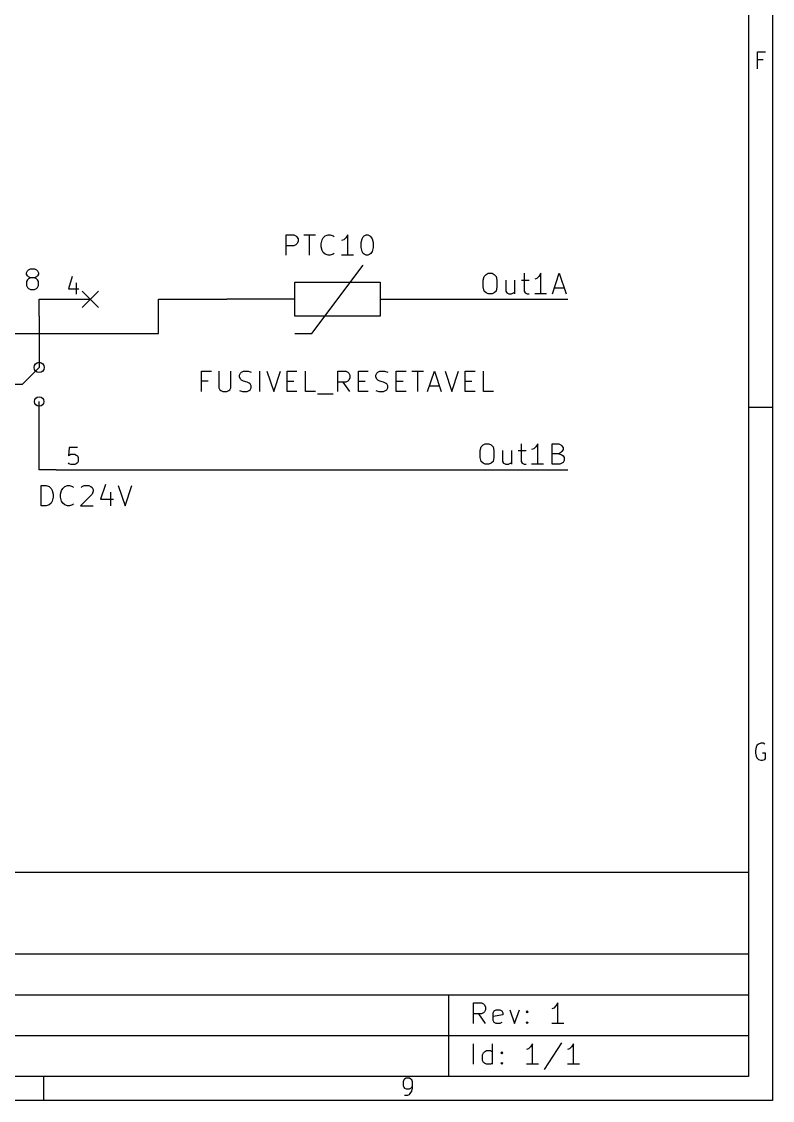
# Model space of a CAD drawing. Extents: x 4000 to 196000, y 4000 to 146000.
# Drawn here: x 173985 to 196000, y 4000 to 35644 of the extents above; entities that cross this region are included whole.
import ezdxf

# ---------------------------------------------------------------- set-up
doc = ezdxf.new("R2010")
doc.units = 0
doc.layers.add('BLACK', color=1, linetype='CONTINUOUS')

msp = doc.modelspace()

# ---------------------------------------------------------------- linework, layer by layer
at = {"layer": 'BLACK'}
for p, q in [((196000, 146000), (196000, 4000)), ((195300, 145300), (195300, 4700)), ((195560, 34260), (195560, 34760)), ((195560, 34760), (195800, 34760)), ((195730, 34520), (195560, 34520)), ((181740, 28790), (181740, 29390)), ((181740, 29390), (181970, 29390)), ((181970, 29390), (182030, 29360)), ((182030, 29360), (182060, 29330)), ((182060, 29130), (182030, 29100)), ((182060, 29330), (182090, 29270)), ((182090, 29190), (182060, 29130)), ((182090, 29270), (182090, 29190)), ((182260, 29390), (182600, 29390)), ((182430, 28790), (182430, 29390)), ((182770, 29130), (182800, 29240)), ((182770, 29040), (182770, 29130)), ((182800, 29240), (182830, 29300)), ((182830, 29300), (182890, 29360)), ((182890, 29360), (182970, 29390)), ((182970, 29390), (183030, 29390)), ((183030, 29390), (183120, 29360)), ((183120, 29360), (183150, 29330)), ((183430, 29240), (183370, 29220)), ((183490, 29300), (183430, 29240)), ((183550, 29390), (183490, 29300)), ((183550, 28790), (183550, 29390)), ((183940, 29160), (183970, 29270)), ((183940, 29020), (183940, 29160)), ((183970, 29270), (184000, 29330)), ((184000, 29330), (184030, 29360)), ((184030, 29360), (184090, 29390)), ((184090, 29390), (184140, 29390)), ((184140, 29390), (184200, 29360)), ((184200, 29360), (184230, 29330)), ((184230, 29330), (184260, 29270)), ((184260, 29270), (184290, 29160)), ((184290, 29160), (184290, 29020)), ((181970, 29070), (181740, 29070)), ((182030, 29100), (181970, 29070)), ((182800, 28930), (182770, 29040)), ((182830, 28870), (182800, 28930)), ((182890, 28820), (182830, 28870)), ((182970, 28790), (182890, 28820)), ((183120, 28820), (183030, 28790)), ((183150, 28840), (183120, 28820)), ((183970, 28900), (183940, 29020)), ((184000, 28840), (183970, 28900)), ((184030, 28820), (184000, 28840)), ((184090, 28790), (184030, 28820)), ((184200, 28820), (184140, 28790)), ((184230, 28840), (184200, 28820)), ((184260, 28900), (184230, 28840)), ((184290, 29020), (184260, 28900)), ((182500, 26500), (184000, 28500)), ((183030, 28790), (182970, 28790)), ((183720, 28790), (183370, 28790)), ((184140, 28790), (184090, 28790)), ((174130, 28270), (174160, 28330)), ((174130, 28240), (174130, 28270)), ((174160, 28190), (174130, 28240)), ((174160, 28330), (174190, 28360)), ((174190, 28160), (174160, 28190)), ((174190, 28360), (174250, 28390)), ((174250, 28390), (174360, 28390)), ((174360, 28390), (174420, 28360)), ((174420, 28360), (174450, 28330)), ((174450, 28190), (174420, 28160)), ((174450, 28330), (174480, 28270)), ((174480, 28240), (174450, 28190)), ((174480, 28270), (174480, 28240)), ((175470, 28170), (175360, 27810)), ((187520, 28060), (187550, 28170)), ((187550, 28170), (187610, 28230)), ((187610, 28230), (187670, 28260)), ((187670, 28260), (187780, 28260)), ((187780, 28260), (187840, 28230)), ((187840, 28230), (187900, 28170)), ((187900, 28170), (187920, 28060)), ((188720, 28260), (188720, 27740)), ((189150, 28170), (189090, 28110)), ((189210, 28260), (189150, 28170)), ((189210, 27660), (189210, 28260)), ((189550, 27660), (189750, 28260)), ((189750, 28260), (189950, 27660)), ((174160, 28070), (174130, 28020)), ((174130, 28020), (174130, 27900)), ((174130, 27900), (174160, 27840)), ((174190, 28100), (174160, 28070)), ((174250, 28130), (174190, 28160)), ((174250, 28130), (174190, 28100)), ((174360, 28130), (174250, 28130)), ((174420, 28160), (174360, 28130)), ((174420, 28100), (174360, 28130)), ((174450, 28070), (174420, 28100)), ((174480, 28020), (174450, 28070)), ((174450, 27840), (174480, 27900)), ((174480, 27900), (174480, 28020)), ((175590, 27980), (175590, 27650)), ((182000, 27000), (182000, 28000)), ((182000, 28000), (184500, 28000)), ((184500, 28000), (184500, 27000)), ((187520, 27860), (187520, 28060)), ((187550, 27740), (187520, 27860)), ((187920, 27860), (187900, 27740)), ((187920, 28060), (187920, 27860)), ((188180, 28060), (188180, 27740)), ((188440, 28060), (188440, 27660)), ((188640, 28060), (188870, 28060)), ((189090, 28110), (189030, 28090)), ((174160, 27840), (174190, 27820)), ((174190, 27820), (174250, 27790)), ((174250, 27790), (174360, 27790)), ((174360, 27790), (174420, 27820)), ((174420, 27820), (174450, 27840)), ((175360, 27810), (175660, 27810)), ((175760, 27740), (176240, 27260)), ((176240, 27740), (175760, 27260)), ((187610, 27690), (187550, 27740)), ((187670, 27660), (187610, 27690)), ((187780, 27660), (187670, 27660)), ((187840, 27690), (187780, 27660)), ((187900, 27740), (187840, 27690)), ((188180, 27740), (188210, 27690)), ((188210, 27690), (188270, 27660)), ((188270, 27660), (188350, 27660)), ((188350, 27660), (188410, 27690)), ((188410, 27690), (188440, 27710)), ((188720, 27740), (188750, 27690)), ((188750, 27690), (188810, 27660)), ((188810, 27660), (188870, 27660)), ((189380, 27660), (189030, 27660)), ((189600, 27830), (189890, 27830)), ((174500, 27000), (174500, 27500)), ((174500, 27500), (175000, 27500)), ((175000, 27500), (176000, 27500)), ((178000, 27500), (180000, 27500)), ((178000, 26500), (178000, 27500)), ((182000, 27500), (180000, 27500)), ((184500, 27500), (186500, 27500)), ((186500, 27500), (190000, 27500)), ((174500, 27000), (174500, 25500)), ((184500, 27000), (182000, 27000)), ((170000, 26500), (178000, 26500)), ((182000, 26500), (182500, 26500)), ((174000, 25000), (174500, 25500)), ((179260, 24790), (179260, 25390)), ((179260, 25390), (179550, 25390)), ((179770, 25390), (179770, 24900)), ((180120, 24900), (180120, 25390)), ((180370, 25270), (180400, 25330)), ((180400, 25330), (180430, 25360)), ((180430, 25360), (180490, 25390)), ((180490, 25390), (180630, 25390)), ((180630, 25390), (180720, 25360)), ((180970, 24790), (180970, 25390)), ((181180, 25390), (181380, 24790)), ((181380, 24790), (181580, 25390)), ((181770, 24790), (181770, 25390)), ((181770, 25390), (182060, 25390)), ((182310, 24790), (182310, 25390)), ((183260, 24790), (183260, 25390)), ((183260, 25390), (183490, 25390)), ((183490, 25390), (183550, 25360)), ((183550, 25360), (183580, 25330)), ((183580, 25330), (183610, 25270)), ((183860, 24790), (183860, 25390)), ((183860, 25390), (184150, 25390)), ((184370, 25270), (184400, 25330)), ((184400, 25330), (184430, 25360)), ((184430, 25360), (184490, 25390)), ((184490, 25390), (184630, 25390)), ((184630, 25390), (184720, 25360)), ((184970, 24790), (184970, 25390)), ((184970, 25390), (185260, 25390)), ((185430, 25390), (185770, 25390)), ((185600, 24790), (185600, 25390)), ((185890, 24790), (186090, 25390)), ((186090, 25390), (186290, 24790)), ((186400, 25390), (186600, 24790)), ((186600, 24790), (186800, 25390)), ((186990, 24790), (186990, 25390)), ((186990, 25390), (187280, 25390)), ((187530, 24790), (187530, 25390)), ((174000, 25000), (173000, 25000)), ((179460, 25100), (179260, 25100)), ((180370, 25220), (180370, 25270)), ((180400, 25160), (180370, 25220)), ((180430, 25130), (180400, 25160)), ((180490, 25100), (180430, 25130)), ((180600, 25070), (180490, 25100)), ((180660, 25040), (180600, 25070)), ((180690, 25020), (180660, 25040)), ((180720, 24960), (180690, 25020)), ((181770, 25100), (181970, 25100)), ((183490, 25070), (183260, 25070)), ((183610, 24790), (183410, 25070)), ((183550, 25100), (183490, 25070)), ((183580, 25130), (183550, 25100)), ((183610, 25190), (183580, 25130)), ((183610, 25270), (183610, 25190)), ((183860, 25100), (184060, 25100)), ((184370, 25220), (184370, 25270)), ((184400, 25160), (184370, 25220)), ((184430, 25130), (184400, 25160)), ((184490, 25100), (184430, 25130)), ((184600, 25070), (184490, 25100)), ((184660, 25040), (184600, 25070)), ((184690, 25020), (184660, 25040)), ((184720, 24960), (184690, 25020)), ((184970, 25100), (185170, 25100)), ((186990, 25100), (187190, 25100)), ((179770, 24900), (179800, 24840)), ((179800, 24840), (179830, 24820)), ((179830, 24820), (179890, 24790)), ((179890, 24790), (180000, 24790)), ((180000, 24790), (180060, 24820)), ((180060, 24820), (180090, 24840)), ((180090, 24840), (180120, 24900)), ((180370, 24820), (180460, 24790)), ((180460, 24790), (180600, 24790)), ((180600, 24790), (180660, 24820)), ((180660, 24820), (180690, 24840)), ((180690, 24840), (180720, 24900)), ((180720, 24900), (180720, 24960)), ((182060, 24790), (181770, 24790)), ((182600, 24790), (182310, 24790)), ((182660, 24730), (183120, 24730)), ((184150, 24790), (183860, 24790)), ((184370, 24820), (184460, 24790)), ((184460, 24790), (184600, 24790)), ((184600, 24790), (184660, 24820)), ((184660, 24820), (184690, 24840)), ((184690, 24840), (184720, 24900)), ((184720, 24900), (184720, 24960)), ((185260, 24790), (184970, 24790)), ((185940, 24960), (186230, 24960)), ((187280, 24790), (186990, 24790)), ((187820, 24790), (187530, 24790)), ((174500, 22500), (174500, 24500)), ((196000, 24320), (195300, 24320)), ((175380, 23150), (175360, 22910)), ((175620, 23150), (175380, 23150)), ((187430, 23060), (187460, 23170)), ((187460, 23170), (187520, 23230)), ((187520, 23230), (187580, 23260)), ((187580, 23260), (187690, 23260)), ((187690, 23260), (187750, 23230)), ((187750, 23230), (187810, 23170)), ((187810, 23170), (187830, 23060)), ((188630, 23260), (188630, 22740)), ((189000, 23110), (188940, 23090)), ((189060, 23170), (189000, 23110)), ((189120, 23260), (189060, 23170)), ((189120, 22660), (189120, 23260)), ((189540, 22660), (189540, 23260)), ((189540, 23260), (189740, 23260)), ((189740, 23260), (189800, 23230)), ((189800, 23230), (189830, 23200)), ((189830, 23200), (189860, 23140)), ((189860, 23140), (189860, 23090)), ((175360, 22910), (175380, 22930)), ((175380, 22930), (175430, 22960)), ((175430, 22960), (175550, 22960)), ((175550, 22960), (175590, 22930)), ((175590, 22930), (175620, 22910)), ((175620, 22910), (175640, 22860)), ((175640, 22860), (175640, 22740)), ((187430, 22860), (187430, 23060)), ((187460, 22740), (187430, 22860)), ((187830, 22860), (187810, 22740)), ((187830, 23060), (187830, 22860)), ((188090, 23060), (188090, 22740)), ((188350, 23060), (188350, 22660)), ((188550, 23060), (188780, 23060)), ((189740, 22970), (189540, 22970)), ((189800, 23000), (189740, 22970)), ((189740, 22970), (189830, 22940)), ((189830, 23030), (189800, 23000)), ((189860, 23090), (189830, 23030)), ((189830, 22940), (189860, 22910)), ((189860, 22910), (189890, 22860)), ((189890, 22860), (189890, 22770)), ((175000, 22500), (174500, 22500)), ((175000, 22500), (176000, 22500)), ((175380, 22670), (175360, 22700)), ((175430, 22650), (175380, 22670)), ((175550, 22650), (175430, 22650)), ((175590, 22670), (175550, 22650)), ((175620, 22700), (175590, 22670)), ((175640, 22740), (175620, 22700)), ((176000, 22500), (190000, 22500)), ((187520, 22690), (187460, 22740)), ((187580, 22660), (187520, 22690)), ((187690, 22660), (187580, 22660)), ((187750, 22690), (187690, 22660)), ((187810, 22740), (187750, 22690)), ((188090, 22740), (188120, 22690)), ((188120, 22690), (188180, 22660)), ((188180, 22660), (188260, 22660)), ((188260, 22660), (188320, 22690)), ((188320, 22690), (188350, 22710)), ((188630, 22740), (188660, 22690)), ((188660, 22690), (188720, 22660)), ((188720, 22660), (188780, 22660)), ((189290, 22660), (188940, 22660)), ((189770, 22660), (189540, 22660)), ((189830, 22690), (189770, 22660)), ((189860, 22710), (189830, 22690)), ((189890, 22770), (189860, 22710)), ((174560, 21440), (174560, 22040)), ((174560, 22040), (174710, 22040)), ((174710, 22040), (174790, 22010)), ((174790, 22010), (174850, 21950)), ((174850, 21950), (174880, 21890)), ((174880, 21890), (174910, 21780)), ((175130, 21780), (175160, 21890)), ((175160, 21890), (175190, 21950)), ((175190, 21950), (175250, 22010)), ((175250, 22010), (175330, 22040)), ((175330, 22040), (175390, 22040)), ((175390, 22040), (175480, 22010)), ((175480, 22010), (175510, 21980)), ((175730, 21980), (175760, 22010)), ((175760, 22010), (175820, 22040)), ((175820, 22040), (175960, 22040)), ((175960, 22040), (176020, 22010)), ((176020, 22010), (176050, 21980)), ((176050, 21980), (176080, 21920)), ((176080, 21870), (176050, 21780)), ((176080, 21920), (176080, 21870)), ((176450, 22070), (176300, 21640)), ((176590, 21840), (176590, 21440)), ((176820, 22040), (177020, 21440)), ((177020, 21440), (177220, 22040)), ((174850, 21520), (174790, 21470)), ((174880, 21580), (174850, 21520)), ((174910, 21690), (174880, 21580)), ((174910, 21780), (174910, 21690)), ((175130, 21690), (175130, 21780)), ((175160, 21580), (175130, 21690)), ((175190, 21520), (175160, 21580)), ((175250, 21470), (175190, 21520)), ((176050, 21780), (175710, 21440)), ((176300, 21640), (176680, 21640)), ((174710, 21440), (174560, 21440)), ((174790, 21470), (174710, 21440)), ((175330, 21440), (175250, 21470)), ((175390, 21440), (175330, 21440)), ((175480, 21470), (175390, 21440)), ((175510, 21490), (175480, 21470)), ((175710, 21440), (176080, 21440)), ((195520, 14360), (195500, 14260)), ((195500, 14260), (195500, 14190)), ((195540, 14410), (195520, 14360)), ((195590, 14450), (195540, 14410)), ((195660, 14480), (195590, 14450)), ((195730, 14480), (195660, 14480)), ((195780, 14450), (195730, 14480)), ((195500, 14190), (195520, 14100)), ((195520, 14100), (195540, 14050)), ((195540, 14050), (195590, 14000)), ((195590, 14000), (195660, 13980)), ((195660, 13980), (195710, 13980)), ((195800, 14190), (195710, 14190)), ((195710, 13980), (195780, 14000)), ((195780, 14000), (195800, 14030)), ((195800, 14030), (195800, 14190)), ((153300, 10700), (195300, 10700)), ((153300, 10700), (195300, 10700)), ((153300, 8300), (195300, 8300)), ((153300, 7100), (195300, 7100)), ((186500, 7100), (186500, 4700)), ((187240, 6260), (187240, 6860)), ((187240, 6860), (187470, 6860)), ((187470, 6860), (187530, 6830)), ((187530, 6830), (187560, 6800)), ((187560, 6800), (187590, 6740)), ((187590, 6660), (187560, 6600)), ((187590, 6740), (187590, 6660)), ((187840, 6630), (187900, 6660)), ((187900, 6660), (188010, 6660)), ((188010, 6660), (188070, 6630)), ((188300, 6660), (188440, 6260)), ((188440, 6260), (188580, 6660)), ((189590, 6710), (189530, 6690)), ((189650, 6770), (189590, 6710)), ((189710, 6860), (189650, 6770)), ((189710, 6260), (189710, 6860)), ((187470, 6540), (187240, 6540)), ((187590, 6260), (187390, 6540)), ((187530, 6570), (187470, 6540)), ((187560, 6600), (187530, 6570)), ((187810, 6570), (187840, 6630)), ((187810, 6340), (187810, 6570)), ((188100, 6510), (187810, 6460)), ((187840, 6290), (187810, 6340)), ((188070, 6630), (188100, 6570)), ((188100, 6570), (188100, 6510)), ((188780, 6600), (188810, 6630)), ((188810, 6570), (188780, 6600)), ((188810, 6630), (188840, 6600)), ((188810, 6630), (188810, 6570)), ((188840, 6600), (188810, 6570)), ((187900, 6260), (187840, 6290)), ((188010, 6260), (187900, 6260)), ((188070, 6290), (188010, 6260)), ((188780, 6290), (188810, 6310)), ((188810, 6260), (188780, 6290)), ((188810, 6310), (188840, 6290)), ((188810, 6310), (188810, 6260)), ((188840, 6290), (188810, 6260)), ((189880, 6260), (189530, 6260)), ((153300, 5900), (195300, 5900)), ((187240, 5060), (187240, 5660)), ((187500, 5340), (187530, 5400)), ((187530, 5400), (187560, 5430)), ((187560, 5430), (187620, 5460)), ((187620, 5460), (187730, 5460)), ((187730, 5460), (187790, 5430)), ((187790, 5060), (187790, 5660)), ((188040, 5400), (188070, 5430)), ((188070, 5370), (188040, 5400)), ((188070, 5430), (188100, 5400)), ((188070, 5430), (188070, 5370)), ((188100, 5400), (188070, 5370)), ((188850, 5510), (188790, 5490)), ((188910, 5570), (188850, 5510)), ((188970, 5660), (188910, 5570)), ((188970, 5060), (188970, 5660)), ((189820, 5690), (189310, 4910)), ((190050, 5510), (189990, 5490)), ((190110, 5570), (190050, 5510)), ((190170, 5660), (190110, 5570)), ((190170, 5060), (190170, 5660)), ((187500, 5170), (187500, 5340)), ((187530, 5110), (187500, 5170)), ((187560, 5090), (187530, 5110)), ((187620, 5060), (187560, 5090)), ((187790, 5090), (187730, 5060)), ((188040, 5090), (188070, 5110)), ((188070, 5060), (188040, 5090)), ((188070, 5110), (188100, 5090)), ((188070, 5110), (188070, 5060)), ((188100, 5090), (188070, 5060)), ((187730, 5060), (187620, 5060)), ((189140, 5060), (188790, 5060)), ((190340, 5060), (189990, 5060)), ((195300, 4700), (4700, 4700)), ((174640, 4000), (174640, 4700)), ((185190, 4600), (185170, 4550)), ((185170, 4550), (185170, 4430)), ((185210, 4620), (185190, 4600)), ((185260, 4650), (185210, 4620)), ((185360, 4650), (185260, 4650)), ((185400, 4620), (185360, 4650)), ((185430, 4600), (185400, 4620)), ((185450, 4550), (185430, 4600)), ((185450, 4360), (185450, 4550)), ((185170, 4430), (185190, 4390)), ((185190, 4390), (185210, 4360)), ((185210, 4360), (185260, 4340)), ((185210, 4150), (185310, 4150)), ((185260, 4340), (185360, 4340)), ((185310, 4150), (185360, 4170)), ((185360, 4340), (185400, 4360)), ((185360, 4170), (185380, 4200)), ((185380, 4200), (185430, 4270)), ((185400, 4360), (185430, 4390)), ((185430, 4390), (185450, 4430)), ((185430, 4270), (185450, 4360)), ((196000, 4000), (4000, 4000))]:
    msp.add_line(p, q, dxfattribs=at)
for centre, radius in [((174500, 25500), 150), ((174500, 24500), 140)]:
    msp.add_circle(centre, radius, dxfattribs=at)

doc.saveas('drawing.dxf')
